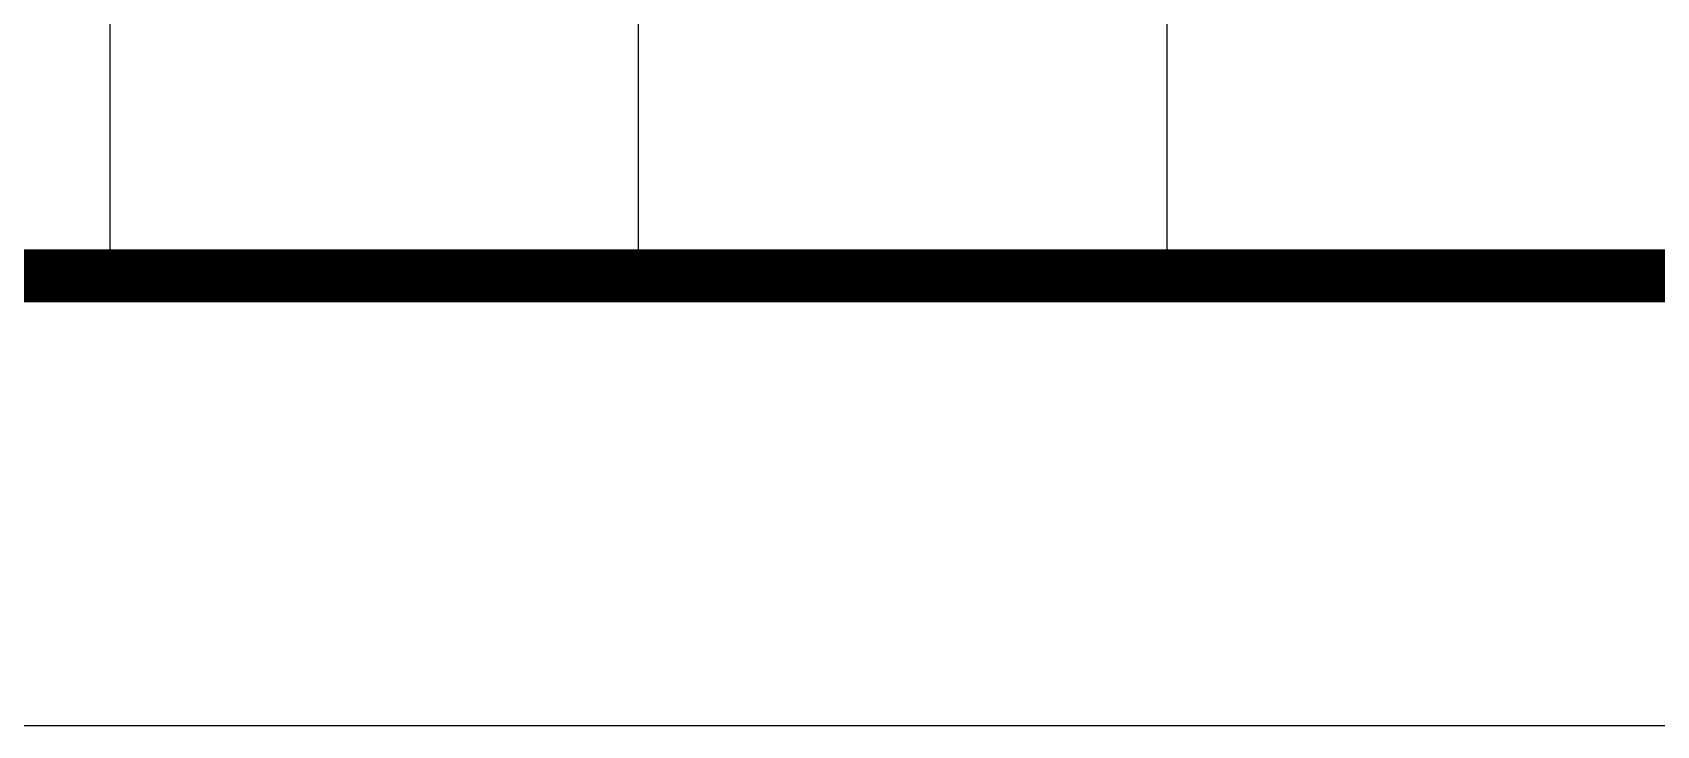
# Model space of a CAD drawing. Extents: x -46552 to 500351, y 55470 to 139570.
# Drawn here: x 74400 to 78015, y 55470 to 57012 of the extents above; entities that cross this region are included whole.
import ezdxf

# ---------------------------------------------------------------- set-up
doc = ezdxf.new("R2010")
doc.units = 0
doc.header["$LTSCALE"] = 1000
doc.header["$MEASUREMENT"] = 0
doc.layers.add('PUB_TITLE', color=7, linetype='Continuous')
doc.layers.add('TK', color=126, linetype='Continuous')

# ---------------------------------------------------------------- blocks, each defined once
blk = doc.blocks.new('jztq')
at = {"layer": 'TK'}
for p, q in [((256167.5, 259807.8), (264167.5, 259807.8)), ((256167.5, 258631.4), (264167.5, 258631.4)), ((256167.5, 257454.9), (264167.5, 257454.9))]:
    blk.add_line(p, q, dxfattribs=at)
at = {"layer": 'TK', "const_width": 117.6}
blk.add_lwpolyline([(256167.5, 298383.8), (264167.5, 298383.8), (264167.5, 240984.3), (256167.5, 240984.3)], close=True, dxfattribs=at)

msp = doc.modelspace()

# ---------------------------------------------------------------- linework, layer by layer
at = {"layer": 'PUB_TITLE', "color": 4}
msp.add_lwpolyline([(57101.6, 55470.3), (116501.6, 55470.3), (116501.6, 139570.3), (57101.6, 139570.3)], close=True, dxfattribs=at)
at = {"layer": 'PUB_TITLE', "color": 4, "const_width": 100}
msp.add_lwpolyline([(58101.6, 56470.3), (115501.6, 56470.3), (115501.6, 137070.3), (58101.6, 137070.3)], close=True, dxfattribs=at)

# ---------------------------------------------------------------- block references
at = {"rotation": 270}
msp.add_blockref('jztq', (-182882.7, 320637.8), dxfattribs=at)

doc.saveas('drawing.dxf')
